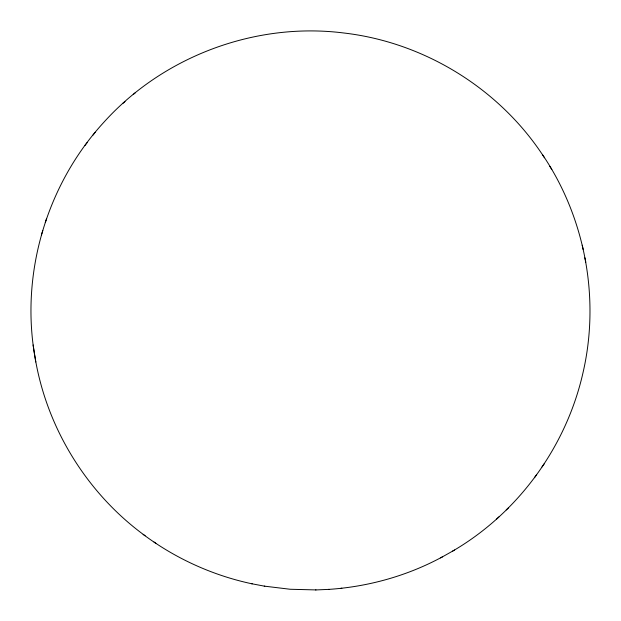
<?xml version="1.0" encoding="UTF-8"?>
<svg xmlns="http://www.w3.org/2000/svg" width="621" height="621" viewBox="0 0 621 621"><rect width="100%" height="100%" fill="white"/><g stroke="black" fill="none" stroke-linecap="round" stroke-linejoin="round"><path stroke-width="0.93" d="M544.493 157.796C500.41 89.238 424.748 42.337 343.801 32.991C255.565 21.82 163.354 56.232 103.839 122.29C46.474 184.748 20.12 274.164 35.087 357.68C46.808 428.311 87.204 493.664 145.112 535.768M41.421 234.893L42.787 230.616M45.286 222.597L46.637 218.367M452.445 551.223C518.155 513.024 566.391 446.623 583.049 372.515C600.15 298.453 585.207 217.754 542.583 154.792M542.017 466.922L544.268 463.74M534.471 477.712L536.66 474.623M84.86 145.57L87.134 142.675M93.018 135.091L95.215 132.281M496.684 518.977L498.911 516.882M506.231 509.934L508.568 507.737M122.601 103.598L125.015 101.572M133.29 94.47L135.58 92.545M328.424 589.414C368.191 586.806 407.477 575.846 442.525 556.796M440.568 557.906L454.556 550.027M264.274 586.131L290.131 589.259L315.973 589.919M341.131 588.289L341.853 588.234M315.662 589.95L328.936 589.376M143.133 534.355C175.176 558.349 212.398 575.302 251.536 583.709L252.235 583.833M251.536 583.709L264.771 586.224M154.024 542.032L155.855 543.336M549.833 166.358L551.805 169.471M582.257 245.225L583.173 249.564M584.866 257.793L585.789 262.186M33.115 344.95L35.785 361.996"/></g></svg>
